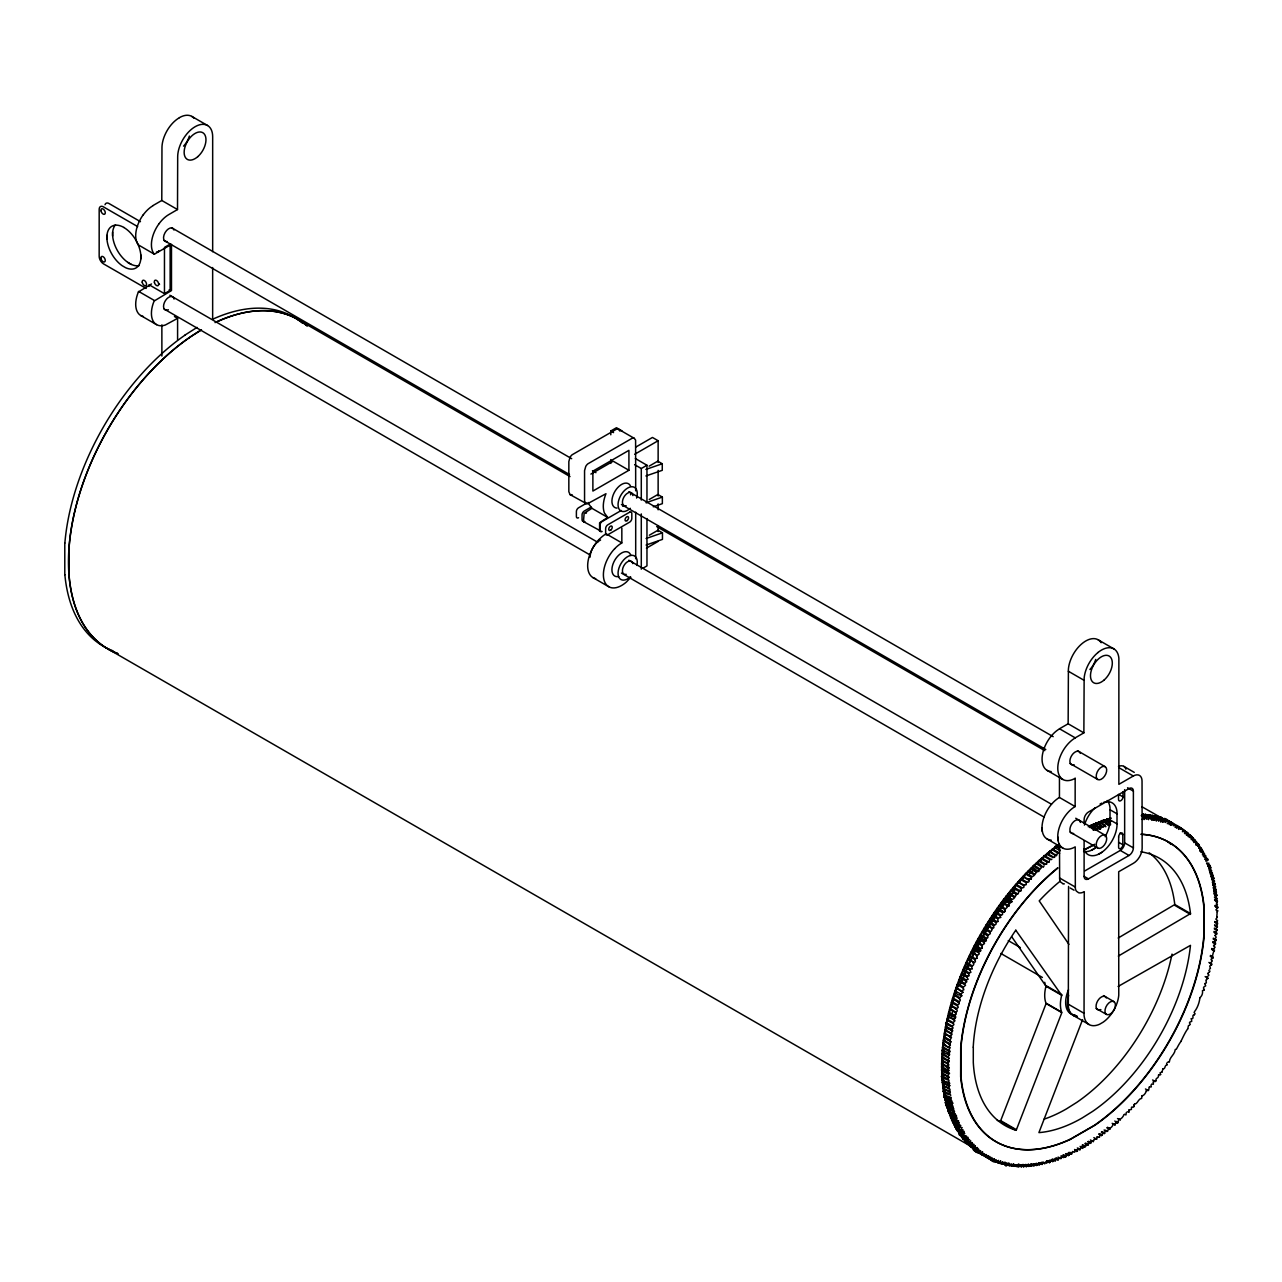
<?xml version="1.0" encoding="UTF-8"?>
<svg xmlns="http://www.w3.org/2000/svg" width="1282" height="1282" viewBox="0 0 1282 1282"><rect width="100%" height="100%" fill="white"/><g stroke="black" fill="none" stroke-linecap="round" stroke-linejoin="round"><path stroke-width="1.5" d="M212.652 319.042L212.652 267.537M212.668 251.689L212.668 136.773A24.502 14.15 -60 0 0 209.671 127.239A24.935 14.406 -60 0 0 201.947 124.37A24.743 14.294 -60 0 0 195.136 126.71A24.566 14.182 -60 0 0 185.329 135.876A24.743 14.294 -60 0 0 179.047 148.311A24.566 14.182 -60 0 0 177.685 156.949L177.509 209.543L168.871 214.543A24.614 14.214 -60 0 0 159.08 223.677M1105.116 836.681A24.021 13.862 -60 0 0 1110.004 821.97L1110.02 807.852A24.038 13.878 -60 0 0 1107.199 800.497M1083.867 848.956A24.021 13.862 -60 0 0 1101.783 852.338A24.021 13.862 -60 0 0 1116.991 826.009L1117.007 811.891A24.038 13.878 -60 0 0 1103.514 802.436M1077.361 1016.594A24.662 14.23 -60 0 1 1068.323 1006.162L1068.563 886.391M1119.17 767.838L1133.32 776.011A12.339 7.131 -60 0 1 1142.038 781.058L1142.15 848.171A12.339 7.131 -60 0 1 1133.416 863.283L1118.689 871.728L1118.769 995.169A24.662 14.23 -60 0 1 1103.177 1022.171L1099.619 1024.238A24.662 14.23 -60 0 1 1084.043 1015.232L1084.284 891.663A13.205 7.628 -60 0 1 1078.627 892.753L1076.415 891.15A11.394 6.57 -60 0 1 1075.342 888.057L1075.213 846.857A24.695 14.262 -60 0 1 1057.73 836.809A24.695 14.262 -60 0 1 1075.149 806.538L1075.165 778.318M153.151 205.457L161.788 200.473L161.965 147.879A24.566 14.182 -60 0 1 163.327 139.241A24.743 14.294 -60 0 1 169.657 126.726A24.566 14.182 -60 0 1 179.368 117.736M1098.017 652.49A24.662 14.246 -60 0 0 1084.139 678.178L1083.867 732.855L1075.213 737.855L1059.493 728.769L1068.146 723.785L1068.403 669.108A24.662 14.246 -60 0 1 1082.296 643.404A24.983 14.422 -60 0 1 1087.553 640.071A24.662 14.246 -60 0 1 1101.126 642.699M1118.673 837.002L1118.609 847.13A3.029 1.747 -60 0 0 1120.724 848.476A3.029 1.747 -60 0 0 1122.856 844.662M943.296 1064.717C938.68 1067.121 945.395 1071.383 948.744 1070.23M948.007 1068.916L947.206 1070.518M949.001 1067.954C949.786 1066.047 945.908 1068.387 947.622 1066.127M1033.148 866.167C1033.036 870.991 1015.36 877.593 1031.177 879.276M1031.289 867.994C1038.26 875.446 1038.484 870.077 1041.417 867.69M1044.029 865.863L1043.244 867.273L1042.186 866.231M1041.433 867.273C1042.298 863.972 1034.862 861.167 1034.975 866.456M1033.629 1165.915L1033.709 1163.736M1038.34 862.69L1037.571 864.004L1036.513 862.946M1216.057 919.162L1217.66 920.797M943.344 1061.544L941.565 1064.044L947.334 1067.313M947.446 1066.303C953.488 1062.73 937.19 1062.618 943.135 1058.611M947.318 1064.092L948.728 1061.961M973.294 1047.218L973.294 1062.409A154.289 89.083 -60 0 0 1016.177 1130.323L1061.833 1012.62L1046.112 1003.534L1000.441 1121.285L1016.161 1130.371M1040.952 860.687L1039.878 861.28M1046.625 864.148L1044.077 864.485M1046.625 863.972L1046.689 862.738M1040.952 860.591L1041.016 859.453M1032.347 1165.001C1030.632 1168.655 1031.786 1162.357 1030.167 1164.601M64.789 543.071L64.789 574.817M69.164 545.587L69.164 577.333M949.097 1060.647L947.462 1060.823L947.767 1059.717M1038.372 861.744L1039.093 860.446L1044.766 863.715M1215.961 922.351C1218.124 923.857 1215.817 926.213 1216.602 927.976M949.193 1060.647L948.808 1061.897M106.951 235.343L106.951 239.365M112.624 232.058L112.624 236.08M140.828 258.916L140.828 254.894M1049.253 861.728L1049.317 860.703M1029.318 1166.155C1027.667 1167.614 1029.542 1162.421 1027.651 1164.777M1046.689 862.626C1046.929 859.661 1048.356 863.571 1049.253 861.857M943.68 1054.445L942.623 1055.967M949.305 1058.355L947.654 1057.105L948.936 1055.599M1041.032 859.132L1041.753 858.043L1047.426 861.328M942.094 1056.432L941.773 1057.554L947.446 1060.823M1043.644 857.53L1042.811 859.244M1113.209 1124.41C1112.504 1126.381 1109.94 1129.955 1106.783 1127.823M1027.122 1165.755C1025.231 1168.623 1026.994 1163.287 1025.344 1164.569M1051.929 859.052C1050.519 862.369 1035.664 849.838 1050.102 858.988M1118.176 938.023L1174.841 904.515L1190.561 913.585L1118.321 956.084M1046.272 855.671L1045.455 856.953L1044.493 855.783M1215.576 928.857L1217.163 930.588L1214.326 928.937M943.344 1052.25L941.949 1054.269L947.735 1057.538M942.27 1050.07C956.66 1056.015 940.86 1054.541 942.655 1049.75M1046.288 855.463L1046.352 854.709M949.593 1054.141L949.353 1055.246M1054.573 857.129C1052.939 859.341 1038.837 848.524 1052.794 856.697M1048.916 853.748L1049.814 851.2L1056.432 855.783L1057.842 852.578L1059.653 853.267M1054.589 857.017L1055.487 854.469M1025.055 1165.098L1023.501 1166.684L1023.036 1164.393L1021.353 1166.7L1018.196 1165.05M944.113 1048.532L944.209 1047.57L942.526 1047.602L944.546 1044.253L942.959 1043.356L948.536 1047.506L950.202 1047.522L948.52 1050.871M949.802 1051.801L949.882 1050.839L948.616 1050.871M1214.086 931.421L1216.842 933.937L1214.006 932.286M1021.033 1166.668C1021.994 1160.835 1018.277 1170.626 1015.745 1164.985M1144.041 817.499L1141.236 815.608M1214.983 935.443C1215.592 936.693 1217.355 937.286 1214.791 938.632M1105.196 1130.916L1104.187 1133.753L1101.35 1132.118M1143.977 818.172L1144.041 819.567L1145.066 818.621M1018.597 1166.604L1018.902 1164.328M1142.406 814.487C1146.188 812.804 1145.932 821.442 1147.422 818.845M1214.615 938.777L1215.176 939.77M945.395 1037.555C939.402 1041.673 954.673 1045.792 949.049 1044.125C955.154 1039.606 942.927 1039.99 944.706 1035.92C946.228 1033.308 944.53 1031 946.533 1028.581M1213.317 938.184L1216.153 939.818L1214.358 941.998M1058.259 852.386L1052.522 849.021L1050.631 852.338M1107.616 1131.061L1108.658 1128.144L1109.619 1129.458M1013.485 1163.832C1016.145 1169.488 1017.764 1161.941 1014.479 1166.203M1142.55 814.262L1142.999 815.977M1143.256 814.182L1148.944 817.451L1148.608 819.679M1214.182 942.142C1214.278 943.568 1216.922 943.776 1213.958 945.315M1059.749 849.373C1052.955 839.582 1055.487 854.229 1052.538 849.037M1018.789 1165.05L1021.674 1166.7M1099.812 1134.955L1099.668 1135.9M1104.908 1133.192L1102.055 1131.573M1145.403 815.977L1145.659 814.407L1144.538 815.112M1145.659 814.39L1151.332 817.66L1151.621 820.095M944.369 1034.013L951.484 1037.426L949.674 1040.728M949.946 1037.282L952.141 1034.045L944.946 1030.568M1097.088 1136.99C1096.959 1141.204 1095.277 1137.422 1094.283 1139.394M1102.199 1135.131L1102.504 1132.967L1103.866 1133.256M1058.628 845.976L1057.265 845.383L1056.384 848.123M1013.998 1164.889L1014.399 1166.332L1010.937 1164.633M1146.477 815.993L1148.015 814.663L1147.727 816.378M1099.587 1136.349L1099.459 1137.15M1148.015 814.663L1153.688 817.948L1154.088 820.208M1013.453 1163.864C1011.129 1168.896 1012.139 1161.796 1010.553 1164.441M950.523 1033.821L950.683 1032.923L945.01 1029.638M1211.746 948.472C1215.624 950.587 1212.468 953.151 1212.756 955.186C1210.609 956.644 1214.791 957.974 1211.362 959.08M1212.98 949.898L1213.83 948.424M1005.425 1163.271L1009.687 1165.739L1008.87 1163.127M1150.05 816.634L1150.355 815.048L1149.153 815.801M1150.355 815.032L1156.027 818.301L1156.236 820.801M951.693 1032.202C955.731 1029.462 943.119 1029.382 945.956 1025.969M951.164 1030.359L951.725 1029.19M1094.235 1139.618L1093.226 1141.605L1090.389 1139.954M1096.703 1139.217L1093.85 1137.599M1150.771 817.211L1152.053 815.352L1152.342 816.955M1152.662 815.448L1158.335 818.733L1158.079 820.015M1004.543 1163.687C1006.947 1170.546 1008.309 1159.537 1005.777 1163.88M1153.271 820.288L1149.025 817.852M951.853 1026.866C935.011 1018.453 958.231 1026.353 951.805 1029.126M947.735 1023.901L946.132 1025.84M1154.922 815.977L1154.473 818.012M1160.707 821.794C1161.188 819.486 1155.611 812.98 1153.367 817.179M1211.186 959.208L1211.474 960.314M952.334 1025.76C958.712 1023.084 943.151 1021.337 948.135 1018.533M952.59 1023.373L954.161 1021.594M1088.722 1143.416C1090.229 1143.993 1092.024 1138.64 1093.226 1141.589M1088.674 1143.64L1087.713 1145.163L1084.876 1143.512M1002.268 1164.12L1002.78 1161.957M1004.735 1163.639L1005.04 1162.341M1157.165 816.522C1170.578 827.259 1155.835 811.009 1156.684 818.589M1162.806 819.935L1162.293 822.082M949.017 1017.988L948.135 1015.536M954.689 1021.273L954.898 1020.248L947.718 1016.578M953.471 1019.879L953.904 1018.757M1208.878 962.445L1211.714 964.08L1211.506 964.993M1082.12 1145.195C1085.806 1151.669 1086.078 1140.211 1087.713 1145.147M1159.345 817.307L1159.024 818.589M1159.377 817.163C1161.62 814.663 1164.921 823.108 1165.498 822.483M948.776 1015.152L949.786 1014.543L955.491 1017.796L955.747 1016.802L948.568 1013.052L949.097 1011.963M949.818 1014.527L950.074 1013.517L948.584 1013.052M954.241 1016.338L954.769 1015.232M1080.774 1147.23L1080.502 1148.303M1002.732 1162.181L1000.056 1163.495L1000.665 1161.107M992.492 1159.601L998.454 1162.966L998.518 1160.386L996.483 1161.989M1160.418 818.413L1161.38 818.493M954.866 1015.184C960.907 1012.315 945.01 1009.799 951.5 1007.604M955.154 1012.796C962.702 1008.982 946.629 1006.739 952.478 1004.11M1081.623 1146.829L1082.184 1148.448L1084.492 1145.627M1078.05 1148.72L1077.441 1150.98M1163.351 819.871C1162.55 816.121 1170.242 820.592 1169.056 823.028M1015.809 930.267L1061.688 995.265A30.88 17.836 -60 0 0 1061.656 1012.155L1045.936 1003.085A30.88 17.836 -60 0 1 1045.984 986.178L1011.851 936.95M951.613 1007.556L951.885 1006.546L950.507 1006.017M956.1 1009.254L958.231 1007.348L957.75 1005.985M1080.325 1148.993C1079.14 1151.733 1079.492 1147.358 1078.082 1148.688M1075.31 1150.242L1076.143 1149.714L1076.64 1151.396M996.05 1160.915C997.22 1157.165 992.268 1163.816 994.239 1159.152M1075.245 1150.467C1074.829 1153.399 1073.915 1151.957 1072.633 1151.492M994.191 1161.364L987.973 1157.854L988.214 1157.005M996.146 1160.563C996.835 1164.649 988.15 1159.569 990.089 1157.55M952.574 1004.046L951.581 1001.963L953.504 1000.601M1165.402 820.833L1165.771 819.551L1164.665 820.015M957.478 1005.873L957.382 1004.784L951.709 1001.498M1168.928 823.477L1169.28 824.614L1170.899 822.595M1206.57 977.621L1207.724 976.147M1072.585 1151.621L1071.159 1154.265L1068.323 1152.63M988.39 1155.707L986.467 1157.165L986.275 1155.723M1171.187 823.765L1170.77 825.111M1172.886 823.605L1173.302 824.47M959 1002.54L952.51 998.87L954.994 996.018M953.6 1000.553L952.59 998.918M958.183 1002.155C965.843 998.582 949.818 995.777 955.699 993.566M1167.582 821.313L1167.133 820.416M1069.765 1153.239L1070.71 1152.422L1071.159 1154.249M1089.62 827.531C1089.812 822.483 1098.353 826.89 1095.469 830.255M983.967 1155.675L986.483 1154.569L986.13 1157.309M1173.094 825.159C1173.126 827.291 1176.331 822.627 1175.338 827.467M992.092 1158.559L992.124 1160.45L985.906 1156.925M1204.759 983.631L1205.673 985.81L1203.734 987.092M959.369 998.63L959.593 997.668L953.92 994.383M1069.637 1153.688L1068.419 1155.563L1065.582 1153.912M992.124 1158.447L991.755 1157.486M1093.177 830.159L1094.059 830.127M1097.007 829.742L1099.459 827.275M1169.569 822.419L1169.344 821.185L1167.277 823.701M1062.842 1155.13C1066.111 1161.556 1067.537 1150.13 1068.419 1155.547M1092.344 826.297L1093.754 823.877L1099.443 827.162M955.795 993.518L956.116 992.476M984.832 1155.691C984.977 1150.323 980.634 1157.95 982.765 1152.133M987.669 1157.886L988.39 1155.739M1180.289 828.476L1178.623 829.374L1178.975 826.634L1176.716 828.236L1177.02 825.512L1175.418 827.371M961.788 995.761L960.779 994.095L962.99 992.268M961.804 995.777L959.801 997.572M990.169 1157.342L989.784 1156.46L987.829 1158.287M1203.413 987.829L1204.343 989.832M1100.645 828.621C1101.334 823.845 1102.76 829.534 1103.786 826.297M1171.492 823.605L1171.844 822.547L1165.242 819.294M1095.084 825.015L1096.495 822.74L1102.167 826.009M958.167 986.499C955.587 987.332 954.112 996.05 960.458 995.024M962.926 992.204L956.324 987.252M979.16 1151.701C982.381 1147.775 978.727 1155.531 981.211 1153.175M1202.468 990.666C1202.901 993.486 1201.987 995.89 1199.984 997.668M1061.752 1156.412C1061.015 1161.091 1059.525 1155.082 1058.483 1159.024M1066.4 1156.444L1063.547 1154.826M1180.53 828.204L1181.123 828.877M979.384 1151.909L978.551 1152.822L978.262 1151.909M958.199 986.483L957.285 984.624L958.519 983.326M962.109 990.489L963.84 989.784L963.103 987.428L965.522 985.233L964.433 983.871L966.868 981.708L959.946 977.493L962.285 974.705M1175.402 825.72L1174.857 824.919M977.605 1150.595L976.676 1151.573L976.403 1150.627M1061.817 1156.284C1063.195 1160.114 1064.813 1152.646 1065.663 1156.765M1100.485 822.884C1099.123 825.336 1099.507 819.871 1098.241 822.659M1103.914 825.945L1104.892 824.935L1105.132 826.361M1199.968 997.7C1199.279 1002.893 1197.436 1007.989 1194.487 1011.69M959.032 983.134C959.705 981.692 958.455 980.009 961.179 978.438M138.392 291.976L151.484 283.963M143.392 214.543A24.743 14.294 -60 0 0 137.078 227.058A24.534 14.166 -60 0 0 138.44 244.942L154.369 254.205L171.484 244.333L171.484 290.565L154.112 301.046A24.646 14.23 -60 0 0 151.42 313.353A24.518 14.15 -60 0 0 154.401 322.888A24.646 14.23 -60 0 0 165.346 325.003L177.589 318.353L177.589 339.778M1056.432 1158.319L1055.551 1160.579M974.368 1149.89L975.41 1145.884M1103.001 822.339L1103.289 821.586M1058.259 1159.617L1058.66 1158.559M1108.962 824.871C1107.824 828.124 1104.315 816.987 1101.046 821.393M965.618 980.778L967.814 979.24M1082.569 1019.655L1038.917 1132.615A154.112 88.971 -60 0 0 1082.248 1117.92L1092.552 1111.43A154.112 88.971 -60 0 0 1190.465 945.363L1118.08 986.467M1056.448 1158.287C1058.035 1157.229 1056.849 1161.861 1058.435 1159.136M1103.385 821.361C1104.106 817.195 1112.055 821.826 1109.058 824.647M1182.373 831.714L1184.584 830.416M1184.568 832.066L1190.289 835.175L1189.279 837.467L1191.491 836.361L1191.298 838.188M1186.395 831.778L1186.555 832.899M972.589 1148.48L973.198 1146.973M967.846 979.224L967.173 977.333M962.013 974.48L961.74 973.022L967.413 976.291L969.224 975.73L968.567 973.727L962.83 970.394L965.49 967.926L964.737 965.939L967.013 964.449M1105.885 820.913L1107.344 818.829L1110.18 820.464M1184.472 832.29L1184.632 833.588L1186.379 831.794M1109.571 823.364L1103.946 819.935M1186.379 833.348L1186.363 835.015M971.82 1146.893C971.756 1146.124 964.16 1143.768 966.756 1140.355M976.531 1150.291L977.525 1147.919M978.823 1150.355C979.144 1154.713 970.17 1149.265 973.903 1147.999M1186.283 833.588L1191.939 836.777M964 971.419L961.756 973.022M967.525 976.259L967.045 977.221L961.372 973.951M968.567 973.727L970.698 972.237M975.298 1145.98L973.166 1147.166L973.791 1144.265M978.871 1150.242L978.567 1149.105M1188.382 834.133L1188.061 836.489L1190.289 835.175M1046.561 1160.995L1049.397 1162.63L1051.897 1159.777L1052.794 1161.604L1054.557 1158.928L1055.487 1160.723L1052.65 1159.088M969.16 1145.467L969.705 1144.185M1108.866 819.31L1110.036 818.028L1110.132 819.246M974.977 1148.384L975.265 1149.169L977.028 1147.454M970.73 972.221L970.073 970.202M1194.087 1012.395L1195.08 1013.79L1194.311 1014.831M1045.407 1162.437L1046.609 1161.252L1046.705 1162.822M968.984 1143.32L967.942 1144.297L967.926 1142.919M972.237 968.727L971.58 966.612M967.509 1143.864L973.599 1147.582M966.997 964.417C966.051 961.596 969.352 959.737 969.705 956.949M1193.045 839.518L1193.125 838.011L1187.453 834.726M971.58 1145.467L972.237 1142.582M1191.202 838.412L1191.315 839.662L1193.109 838.027M1045.151 1163.014C1040.135 1162.774 1036.048 1165.931 1030.792 1164.296M1191.315 1018.693L1191.731 1021.321L1189.744 1022.139M967.557 959.865C978.791 961.548 972.637 970.538 965.891 963.327M973.166 963.086L975.378 961.788L975.185 959.994M964.336 1140.483C979.913 1146.717 961.324 1143.576 965.009 1139.073M970.025 1143.736L970.73 1140.852L969 1142.342L962.83 1138.688L969 1142.342M1192.885 839.854C1191.587 842.979 1196.859 837.755 1194.215 842.018M969.801 957.061C969.048 952.238 977.525 952.27 977.044 958.327M975.33 960.17L975.265 958.664L976.948 958.343M1189.392 1022.828L1190.273 1024.35L1189.135 1025.424M968.519 1141.942L968.904 1141.124M1042.138 1164.441L1043.227 1162.085L1044.013 1162.47M1193.382 839.87L1196.41 841.745L1196.026 843.155M970.843 952.798L973.567 950.603M976.58 956.148L979.24 953.888L978.711 951.693L980.986 950.459L974.352 945.86L975.185 944.914M968.503 1139.682C967.846 1141.461 960.122 1138.704 961.788 1135.98M967.045 1140.083L967.862 1138.48M1197.821 844.325L1194.856 841.713M1037.202 1164.841L1038.821 1162.934L1038.821 1164.889M973.471 950.475L972.798 948.856L974.544 948.215M1195.818 843.604L1195.85 844.902L1197.676 843.364M1197.885 844.213L1197.692 846.408M1037.074 1165.082L1033.372 1163.912M969.625 1139.698L968.743 1139.474M1196.282 843.62C1202.083 843.091 1196.603 850.575 1199.936 847.658M961.74 1134.249L960.33 1135.387L960.667 1133.512M1032.523 1164.665L1033.709 1163.703M975.314 947.19L974.801 948.183L980.474 951.452M980.041 949.129L982.156 948.055M965.987 1137.455L965.987 1138.688L959.946 1134.907M966.115 1137.23C968.936 1133.641 957.622 1138.977 958.904 1132.327M968.07 1138.063L967.846 1137.182L966.003 1138.672M964.609 1136.717L964.513 1135.708M1196.234 844.758L1200.849 847.739L1199.968 850.671M977.092 943.76L976.195 942.414L978.15 941.389M976.58 944.77L977.108 943.776M982.252 948.039L982.092 945.235L984.528 943.536M958.968 1132.198L959.433 1131.317M964.801 1133.528L963.295 1134.682L963.199 1133.673M1198.991 847.61L1201.827 849.245L1200.881 852.081L1203.093 851.344L1202.724 853.139M978.23 941.389L978.935 940.395M978.887 940.315C976.051 934.754 987.156 941.933 986.403 940.155C979.64 933.088 980.474 937.623 982.22 932.783M984.32 943.215L984.223 941.373L985.906 941.292M957.654 1130.163L958.263 1129.073M963.327 1133.448L964 1132.246M956.003 1128.769C970.682 1135.051 954.529 1131.846 956.388 1128.064M961.692 1132.038L962.974 1129.763L961.244 1130.131M980.265 938.007L980.009 935.652M985.634 938.857C993.614 936.309 977.862 932.479 984.672 930.363M963.872 1132.455L963.872 1131.221L962.109 1132.519M1142.15 819.422L1144.073 817.243M954.802 1126.59L955.763 1124.939M961.163 1130.195L961.788 1127.615M1200.08 851.024L1204.343 853.475L1203.317 856.312L1205.497 855.687L1205.465 856.841M1202.853 852.915L1202.468 854.822L1204.327 853.492M987.621 935.556L990.345 933.633L989.576 932.11L983.887 928.825L986.659 927.062L986.451 924.626L988.069 924.739M953.696 1124.266C969.304 1130.9 949.658 1127.503 954.673 1122.631M959.369 1127.535L960.538 1125.612M989.56 932.11C994.047 930.7 991.755 926.646 985.906 925.492M1175.338 1049.333C1174.536 1055.118 1169.873 1056.64 1169.344 1061.752M1018.132 1164.377L1016.882 1166.396M1017.94 1164.681L1018.902 1164.296M958.664 1125.868L952.782 1122.728L953.584 1120.372M958.471 1125.997L959.273 1122.471L957.398 1123.673M1145.339 818.188L1146.525 817.307M1206.779 858.78L1203.814 856.296M991.627 928.857C999.479 926.549 984.159 922.463 990.746 920.556M951.436 1119.795C967.221 1126.269 947.286 1122.872 952.542 1118.064M957.125 1123.048L958.471 1120.933M988.102 924.739L988.021 922.271M993.646 925.46C1002.187 922.623 985.954 919.739 992.845 917.335M1205.913 860.174C1204.311 863.219 1212.516 858.075 1205.16 859.228M956.66 1121.141L950.683 1118.032L951.548 1115.693M956.356 1121.317L957.093 1117.872M995.793 922.271L997.893 921.534M1169.36 1061.768L1167.277 1062.409M955.779 1118.673L949.722 1115.612L950.603 1113.273M1209.727 866.039L1206.875 863.411M1154.153 820.095L1154.697 819.294M949.481 1114.955L955.394 1118.898M955.154 1118.241L956.612 1116.077M1152.646 818.541L1153.688 817.948M992.845 917.303L992.781 914.803L994.992 914.146M997.909 921.534L997.957 919.114M1209.663 866.135C1205.721 870.158 1215.208 866.985 1208.029 866.536M1156.252 820.768L1158.335 818.733M1008.79 1163.255L1007.46 1165.194M954.673 1116.302L948.792 1113.145L949.658 1110.901M1147.326 814.711L1153.079 817.868M956.1 1115.484L954.497 1116.414L954.978 1114.683M1154.826 819.07L1156.027 818.301M1010.344 1164.761L1009.767 1165.61M1210.785 868.299L1209.503 870.158M994.992 914.114L994.383 912.431L997.156 910.989L997.172 908.409L1004.399 912.047L1005.04 911.149M1000.665 917.383C998.502 914.354 1003.694 915.813 1002.54 913.377M1000.665 917.415L998.63 918.104M1158.511 821.233L1160.611 819.23M947.799 1109.827C946.949 1114.619 956.58 1112.151 955.25 1114.282M953.6 1113.898L953.552 1112.984M1210.336 872.673L1211.105 870.254M953.407 1113.209L947.718 1109.94M1162.902 1068.755L1162.021 1072.201M1160.739 821.762L1162.566 819.182M948.392 1108.978L948.888 1108.273M954.129 1112.151C957.013 1109.218 943.344 1110.42 948.103 1105.709M952.911 1111.254L953.135 1109.875M1211.186 876.199L1212.307 872.625L1209.471 870.991M1004.03 1162.646L1005.04 1162.309M998.71 908.762L998.838 906.086L1001.595 904.772L1001.691 902.143L1008.87 905.877L1001.691 902.143M1004.367 912.047L1002.268 912.512L996.595 909.226M1005.553 1164.2L1001.675 1163.062M1160.611 1074.588L1158.64 1075.037M1005.04 911.101C1003.87 907.271 1013.357 907.111 1001.13 903.057M952.911 1110.18C958.439 1106.847 934.674 1101.623 952.141 1108.626M1162.934 822.371L1165.05 820.448M1005.104 1164.825L1002.252 1163.207M951.933 1107.872C958.295 1104.699 934.177 1098.61 951.34 1106.013M1003.614 1163.239L1002.268 1164.136M946.18 1104.699L947.382 1103.081M1210.24 873.619L1213.076 875.253L1211.778 877.962M1158.495 1074.989C1159.104 1078.947 1155.098 1077.345 1156.027 1080.774M1006.771 906.23L1007.46 905.445M997.396 1160.803L996.595 1160.851L1002.844 1164.296M1156.572 816.394L1154.393 818.349M945.491 1102.007L946.773 1100.325M951.18 1105.276L952.67 1103.321M1158.095 817.932L1158.704 817.115M1210.929 876.295L1213.782 877.93L1213.173 879.676M1003.197 902.592L1003.854 901.727M1008.87 905.877C1008.95 902.897 1010.713 903.153 1011.706 901.454M1003.854 901.679L1003.71 899.467L1005.457 899.579M1165.723 822.195L1166.812 820.817M1156.027 1080.79L1153.271 1081.96M952.75 1103.209C951.356 1102.953 941.998 1101.318 946.084 1097.696M950.683 1103.289L951.084 1101.831M1211.586 879.019L1214.423 880.654L1213.349 882.961M1005.489 899.563L1006.162 898.666L1011.835 901.983M1212.948 879.965L1212.548 881.519L1213.589 881.022M1006.146 898.602L1006.354 896.022L1008.485 895.717M998.47 1162.95L1000.665 1161.075M1214.983 884.372L1215.016 883.426L1212.98 883.442M951.308 1101.542C955.042 1099.475 933.408 1092.905 950.09 1100.517M1008.485 895.685C1008.822 892.448 1011.306 891.391 1013.133 889.323M1012.043 899.307C1014.911 899.387 1015.312 894.772 1017.555 893.682M945.86 1097.969L946.34 1096.687M1168.543 822.05L1169.36 821.954M944.53 1096.19L945.379 1095.116M950.202 1099.459C955.026 1094.956 942.783 1099.283 943.921 1093.466M1214.294 885.253C1213.125 887.529 1216.826 885.926 1214.182 889.82M988.935 1157.566L987.973 1157.854M1149.281 1087.04L1148.624 1090.213L1146.22 1090.79M993.021 1159.377L994.367 1158.704M1213.205 887.464C1218.701 890.702 1214.214 894.996 1213.734 891.118M1172.405 824.182L1170.738 825.239M1013.117 889.243L1013.549 887.144L1020.6 891.118L1021.305 890.285M1018.068 893.923L1019.366 890.493M949.209 1093.77C954.625 1089.764 938.777 1091.254 944.161 1086.383M944.706 1089.107L943.776 1090.197M950.683 1095.405C951.789 1093.867 933.328 1087.04 949.065 1094.844M1167.213 820.32L1173.527 823.733M948.744 1091.895C954.545 1086.623 938.889 1088.434 944.177 1082.729M630.904 577.253L626.481 581.932A26.602 15.352 -60 0 1 621.626 585.473A25.544 14.743 -60 0 1 611.402 587.733A26.009 15.015 -60 0 1 603.758 578.823A26.217 15.144 -60 0 1 603.774 570.282A25.8 14.887 -60 0 1 606.546 561.083A26.233 15.144 -60 0 1 614.655 548.696M1216.474 892.881L1214.967 894.628M1014.238 887.481C1016.338 889.115 1014.479 883.33 1016.802 884.692M990.105 1159.457L978.054 1152.518M1215.464 897.384L1216.842 894.948L1214.006 893.314M948.376 1088.963L949.802 1085.437M983.006 1154.473L982.156 1155.018M1142.086 1095.661L1141.573 1098.177M1016.979 884.788C1018.405 878.827 1022.619 886.888 1026.193 884.692M1021.898 887.641L1021.033 888.282L1015.36 885.013M1022.283 887.865L1023.741 887.464L1024.238 884.74M1215.32 897.544C1214.839 899.003 1218.813 897.32 1216.314 899.74M948.6 1085.806L942.27 1082.729L943.905 1080.085M947.959 1085.998L949.577 1083.354M1020.456 880.846C1020.376 875.638 1030.055 887.336 1029.254 879.212M1026.129 884.035L1026.658 881.904M942.062 1078.803L943.632 1076.175M947.735 1082.072C954.609 1079.059 930.428 1072.185 947.494 1079.925M1214.583 899.323L1217.419 900.958L1216.298 904.355M1023.004 878.571L1023.501 875.894M1023.004 878.683L1021.001 878.635M1215.913 900.172L1215.576 901.486M982.156 1151.797C981.403 1155.146 971.724 1151.46 975.778 1149.281M941.789 1075.822L943.504 1073.707M947.462 1079.107L949.161 1077.313M1134.65 1103.882L1133.945 1104.956M1031.177 879.244L1031.738 876.471L1026.049 873.186M949.193 1077.281L941.661 1073.547L943.232 1071.111M947.334 1076.816L948.504 1074.781M1176.988 825.896L1183.254 829.406M1216.442 909.307L1217.772 907.111L1214.935 905.477M1031.866 876.567C1033.629 876.728 1035.568 874.036 1036.898 871.215M1178.559 827.483L1185.081 830.752M1131.477 1109.443L1128.849 1110.004M1186.539 834.838L1188.59 833.637L1185.754 832.002M943.392 1070.935C955.138 1073.563 946.132 1075.197 947.847 1072.249M972.734 1145.98L973.567 1146.076M978.326 1149.345L977.589 1150.082M1217.339 911.614C1219.15 909.787 1215.785 911.23 1216.041 909.723M1128.897 1112.055L1127.15 1111.798M1180.53 828.701L1186.86 832.162M948.023 1072.072L949.001 1070.198M942.43 1068.707L943.328 1067.217M1216.842 912.111C1217.563 913.441 1216.378 915.652 1217.083 916.726M977.509 1150.162L107.848 648.916M947.27 1066.464L941.565 1063.211M970.634 1144.89L969.593 1145.884M947.831 1069.076L948.984 1067.986M1216.233 918.986L1217.339 916.694M1039.494 868.667C1032.763 863.828 1030.327 865.158 1038.821 869.324M1123.961 1114.683C1123.16 1116.75 1120.42 1120.885 1117.503 1118.577M973.695 1144.345L971.996 1145.916L965.891 1142.214M1217.403 921.037L1215.977 922.319M967.365 1141.685L966.324 1142.647M972.141 1142.663L970.618 1144.041M965.811 1139.986L964.753 1140.916M943.296 1058.467L943.52 1057.378L941.789 1057.554M948.472 1059.092L949.289 1058.387M964.705 1137.871L963.231 1139.137M1114.843 1120.981C1120.019 1127.872 1117.055 1116.013 1120.324 1120.212M1116.109 1121.862L1115.003 1124.955L1112.167 1123.32M1196.202 841.521L1193.943 842.578M963.07 1136.189L961.756 1137.294M943.087 1049.381L944.097 1048.548M948.776 1052.65L949.77 1051.833M943.584 1052.041L943.921 1050.855L942.302 1050.936M1216.346 931.277L1215.224 933.088L1216.906 933.056M942.607 1046.721L948.263 1050.006M1048.083 854.693L1048.868 854.068M1216.554 934.177L1215.08 935.363M1197.949 846.2L1199.103 845.271M967.429 1140.579L961.372 1136.83M942.975 1043.34L944.946 1040.904L943.296 1040.84M948.664 1046.625L950.395 1045.247M1107.616 1131.077L1104.074 1130.003M1199.984 850.655L1201.811 849.261M960.026 1132.583L958.952 1133.432M949.081 1043.227L943.392 1039.958M1105.725 1130.468L1106.895 1131.621M958.696 1130.58L957.269 1130.884L962.942 1134.153M957.686 1128.32L956.34 1129.314M957.622 1131.397L963.279 1134.698M956.452 1126.221L954.786 1126.622L960.458 1129.891M1214.294 945.074C1211.618 946.645 1216.858 946.437 1214.358 948.039M1099.443 1137.278L1097.12 1136.862M1098.626 1134.169L1102.167 1135.275L1099.331 1133.641M1203.237 854.261L1205.817 856.264M950.699 1032.907L951.516 1032.331M960.955 1127.311L961.804 1127.583M1204.856 859.132L1206.634 857.946M959.833 1125.083L960.667 1125.388M953.888 1121.99L952.798 1122.712M946.469 1022.603L948.456 1020.456L946.933 1020.103M953.071 1119.523L951.725 1120.404M184.816 335.163L197.043 327.407M189.191 337.695L201.402 329.923M1094.828 848.283L1091.351 850.287M1101.815 852.306L1098.337 854.325M1094.748 1125.099L1069.749 1139.538M957.205 1120.805L958.535 1120.821M1207.852 866.167L1209.695 865.046M1211.49 965.009C1207.115 966.324 1212.612 967.974 1209.359 969.272M956.26 1115.388L953.792 1114.395M954.449 1018.421L955.394 1017.86M950.25 1112.311L949.001 1113.032M949.193 1011.899L950.956 1010.04L949.561 1009.559M164.465 293.658L170.137 290.373L170.137 244.141L164.465 247.41L164.465 293.658L149.065 284.764L149.065 286.431M610.793 434.806L610.793 430.992L616.466 427.707L622.01 430.912M635.712 447.13L652.458 437.45L658.131 440.736L658.131 462.449M590.89 474.084L613.197 461.2L628.917 470.27L628.917 450.351L592.877 471.151L592.877 491.07L628.917 470.27M634.686 454.277L658.131 440.736M634.638 464.677L641.288 468.523L646.961 465.238L646.961 502.736M649.157 466.151L657.778 461.167L662.265 463.763L662.265 470.318L645.904 475.975M586.755 503.057L578.567 507.784A3.077 1.779 -60 0 0 576.387 511.55L576.387 516.47A3.077 1.779 -60 0 0 578.567 517.736M591.066 507.111L584.239 511.053A3.077 1.779 -60 0 0 582.06 514.835L582.06 519.755A3.077 1.779 -60 0 0 584.015 521.133M599.591 531.261L599.591 522.784L607.668 517.399L591.947 508.329L584.159 513.233L583.454 521.598L601.05 531.181M621.241 510.476L602.139 521.502A3.077 1.779 -60 0 0 599.96 525.283L599.96 530.203A3.077 1.779 -60 0 0 602.139 531.469M649.253 499.483L657.874 494.499L662.361 497.096L662.361 503.65L653.275 506.791M649.349 535.219L657.97 530.251L662.457 532.831L662.457 539.385L646.096 545.058M646.416 548.167L658.131 541.405M642.715 568.359L646.961 565.907L646.961 518.537M1133.32 776.011L1118.866 784.344L1118.866 658.163A24.662 14.246 -60 0 0 1103.273 649.157A24.983 14.422 -60 0 0 1097.969 652.506M1084.812 870.911L1120.292 850.431L1129.025 855.463A6.17 3.558 -60 0 0 1133.384 847.915L1133.384 791.122L1127.567 787.757M1084.107 840.864L1084.107 876.359L1088.466 878.875L1129.025 855.463M1210.929 870.35L1209.359 870.366M1209.23 972.333L1209.968 971.131L1208.766 970.73M949.209 1109.908L947.943 1110.597M1208.638 975.666C1209.968 974.24 1205.929 974.048 1208.525 972.734M948.392 1107.36L947.142 1108.033M1211.121 873.25L1210.192 872.882M947.975 1104.587L946.565 1105.308M1211.57 873.01L1212.291 872.641M957.398 1004.768L959.24 1003.838L959.192 1002.62M1100.084 804.006L1101.815 803.109M1083.819 849.918L1094.748 844.245M1084.123 849.998L1093.498 845.126M1211.538 876.023L1212.964 875.302M1076.672 1151.492L1077.393 1151.124L1074.556 1149.473M947.013 1102.071L945.763 1102.68M1212.419 878.587L1213.766 877.93M1206.442 979.817L1207.997 978.23L1205.16 976.596M1206.186 979.945C1205.192 980.874 1207.884 983.182 1204.936 983.534M946.789 1099.187L945.122 1099.956M585.329 522.111L583.871 522.191M1204.231 989.896L1202.564 990.617M945.427 1096.799L944.433 1097.232M945.395 1093.802L943.889 1094.411M1099.828 829.069L1100.597 828.749L1094.924 825.464M1214.358 889.756L1216.025 889.099M944.818 1091.014L943.504 1091.527M1105.981 826.618L1105.164 826.634M944.385 1088.146L943.071 1088.626M1215.016 895.573L1216.826 894.948M944.177 1085.181L942.703 1085.678M1107.616 823.925L1101.238 820.897M645.904 469.42L662.265 463.763M646 502.752L662.361 497.096M646.096 538.504L662.457 532.831M949.706 1085.453L948.936 1085.71M949.273 1082.521L949.593 1083.322M1215.673 901.454L1217.403 900.958M949.097 1082.585C946.837 1083.627 938.873 1079.075 943.424 1079.3M970.618 969.16L972.205 968.743M943.376 1076.239L941.917 1076.624M1216.554 904.291C1219.599 903.457 1213.349 908.906 1217.756 907.111M1194.055 1014.895C1191.266 1014.863 1194.824 1019.174 1191.347 1018.677M942.03 1079.7L947.686 1082.986M942.975 1073.242L942.126 1073.451M942.879 1070.149L941.677 1070.39L947.35 1073.675M572.157 494.74L570.025 494.58L568.839 491.679L568.839 461.568L570.025 457.337A5.737 3.317 -60 0 1 572.157 454.757L616.322 429.262A6.618 3.83 -60 0 1 618.613 429.294L634.334 438.364L635.6 440.159L635.696 490.83M942.911 1066.993L941.549 1067.249M1041.16 1162.486L1041.417 1163.447M1038.596 1162.966L1042.122 1164.457L1039.285 1162.822M1187.773 1028.837L1188.478 1025.536M971.307 951.885L976.964 955.17M942.927 1063.836L941.741 1064.012M1187.693 1028.853C1185.161 1032.298 1183.014 1037.186 1181.043 1041.112M942.991 1060.631L941.741 1060.807M1036.016 1163.383L1036.209 1165.546M943.215 1054.173L942.142 1054.253M949.433 1054.141L948.231 1054.205M976.483 944.786L974.929 944.946L980.506 948.231M1176.267 1049.349C1177.693 1046.865 1179.039 1043.82 1181.123 1041.24M942.879 1044.237L948.536 1047.506M945.235 1037.539L944.161 1037.475M1215.256 939.77L1216.137 939.818M986.467 924.626L992.22 927.912M1213.125 949.93L1214.567 950.106M996.563 921.357L990.633 918.056M1151.332 817.66L1145.034 814.326M946.709 1027.283L945.491 1027.074M947.654 1023.885L946.26 1023.613M1161.716 1072.137L1160.066 1072.794L1160.595 1074.572M1211.682 960.362C1214.246 961.035 1207.692 963.631 1211.698 964.08M1162.934 1068.755C1165.931 1069.332 1164.024 1064.989 1167.181 1064.909M1009.703 902.352L1004.014 899.067M1206.634 977.669L1207.981 978.23M1062.906 883.667L1060.695 882.08A11.394 6.57 -60 0 1 1059.637 878.987L1059.509 845.319M1151.653 1084.075L1153.383 1084.235L1153.287 1082.056M570.025 494.58L587.076 503.986L605.969 493.714A25.88 14.951 -60 0 0 604.463 513.024L607.668 517.399M1149.361 1087.056L1151.332 1086.864L1150.948 1084.973M1019.446 890.525L1020.584 891.118M955.939 992.396L954.93 991.835M131.309 264.413L127.815 262.409M1018.485 881.423L1019.783 882.208L1020.488 881.038M191.803 116.406L207.524 125.492M1098.129 639.782L1113.834 648.852M1068.307 671.223L1084.027 680.293M610.793 430.992L613.565 432.595M635.327 458.523L646.961 465.238M161.788 200.473L177.509 209.543M1068.146 723.785L1083.867 732.855M1123.769 766.332L1134.249 772.373M171.58 227.683L571.692 458.684M592.476 470.67L595.938 472.673M628.853 491.679L1053.195 736.669M1077.457 750.675L1105.164 766.684A7.404 4.279 -60 0 1 1102.808 778.158A7.404 4.279 -60 0 1 1096.398 774.456A7.404 4.279 -60 0 1 1105.164 766.684M140.475 221.674L108.65 203.325A6.041 3.493 60 0 0 105.028 204.703M164.176 240.519L569.48 474.516M621.433 504.515L1045.792 749.505M1070.037 763.511L1097.761 779.504M1169.344 821.185L1181.379 828.14M137.655 226.594L102.977 206.61A6.041 3.493 60 0 0 99.179 209.383L99.163 256.192A6.138 3.542 60 0 0 103.425 263.82L146.212 288.45M1161.54 817.884L1167.213 821.169L1141.765 806.666M1183.895 830.784L1188.142 833.236M298.017 319.538L570.025 476.567M656.656 526.582L1044.75 750.643M1118.849 794.487L1123.032 796.907A3.157 1.827 -60 0 1 1120.772 800.689A3.157 1.827 -60 0 1 1118.529 799.503L1118.497 794.487M1185.834 833.076L1191.507 836.361M1154.345 815.817L1160.018 819.086M1189.279 835.992L1193.542 838.444M1191.859 838.091L1194.696 839.726M1152.053 815.336L1157.742 818.605M1192.26 838.54L1195.096 840.175M1149.746 814.919L1155.419 818.204M1192.356 839.518L1196.603 841.986M1195.225 842.194L1198.061 843.844M1196.651 844.117L1199.487 845.751M1142.631 814.134L1148.319 817.403M1198.013 846.104L1200.849 847.739M1141.621 814.823L1145.884 817.291M1199.327 848.139L1202.163 849.79M1200.273 849.694L1203.109 851.328M1200.593 850.238L1203.429 851.889M1201.811 852.402L1204.647 854.036M1202.676 854.036L1205.513 855.671M1204.086 856.889L1206.923 858.539M1047.154 770.418L1062.874 779.488M1207.115 864.052L1209.968 865.687M1207.804 865.879L1210.641 867.513M1110.116 809.807L1117.103 813.846M1208.878 869.068L1211.714 870.718M1209.679 871.664L1212.516 873.298M1210.416 874.308L1213.253 875.943M1211.105 877L1213.942 878.635M1110.1 819.903L1117.087 823.941M1106.638 819.054L1110.901 821.506M1211.746 879.74L1214.583 881.375M1212.323 882.513L1215.16 884.147M1212.724 884.596L1215.56 886.247M1212.852 885.349L1215.689 886.984M1059.445 776.299L1059.445 797.468L1075.165 806.554M1120.019 833.012L1122.808 834.614L1122.808 844.694L1118.609 842.274M1099.235 821.762L1104.892 824.935M1098.514 821.922L1104.187 825.207M1213.317 888.218L1216.153 889.852M1213.637 890.365L1216.474 892M1095.789 823.028L1101.462 826.297M158.599 283.707L159.561 284.267M169.176 289.828L170.137 290.373M1093.049 824.198L1098.722 827.467M1214.086 894.083L1216.922 895.717M1124.651 789.632L1124.651 842.867L1133.384 847.899M1090.309 825.432L1097.905 829.919M1214.391 897.079L1217.227 898.714M169.849 295.245L597.668 542.238M628.853 560.234L1051.464 804.247M1075.726 818.237L1105.164 835.239A7.404 4.279 -60 0 1 1102.808 846.713A7.404 4.279 -60 0 1 1096.398 843.011A7.404 4.279 -60 0 1 1105.164 835.239M1091.11 828.028L1093.947 829.662M1214.631 900.108L1217.483 901.743M1214.967 906.294L1217.804 907.928M138.616 291.399L154.337 300.469M164.176 309.074L590.265 555.074M621.433 573.07L1044.061 817.067M1070.037 832.066L1097.761 848.075M174.448 316.526L177.589 318.353M1214.823 921.47L1217.66 923.104M1214.775 922.319L1217.628 923.953M1214.631 924.755L1217.483 926.405M1214.583 925.62L1217.419 927.255M1174.777 905.348L1190.497 914.419M1214.391 928.072L1217.227 929.706M140.812 315.548L156.532 324.634M1047.138 839.005L1062.858 848.075M592.989 577.621L608.71 586.691M1057.265 845.383L1060.102 847.017M1054.541 847.45L1060.214 850.735M1213.205 939.065L1216.041 940.7M1212.852 941.597L1215.689 943.232M1051.817 849.581L1057.49 852.867M1212.724 942.478L1215.56 944.113M1049.109 851.761L1054.782 855.046M1211.586 949.369L1214.423 951.02M1210.416 955.427L1213.253 957.061M1041.064 858.668L1046.737 861.937M1210.24 956.34L1213.076 957.974M1038.404 861.071L1044.077 864.34M1035.76 863.539L1041.433 866.808M1059.589 877.994L1075.31 887.064M1070.133 887.961L1074.06 890.221M1033.148 868.234L1038.821 871.504M1030.536 868.603L1036.209 872.016M1028.693 870.59L1034.302 873.811M1027.956 871.231L1033.629 874.5M1025.392 873.891L1031.065 877.16M1022.844 876.6L1028.533 879.997M1020.328 879.356L1026.001 882.625M1017.828 882.16L1023.501 885.429M1016.001 884.26L1021.674 887.529M1012.908 887.897L1018.597 891.166M1011.113 890.061L1016.802 893.346M1010.488 890.83L1016.193 894.227M1008.726 893.025L1014.399 896.294M1008.101 893.794L1013.774 897.079M1006.354 896.022C1014.046 899.547 1012.443 901.599 1005.745 896.807M1003.405 899.868L1009.11 903.249M999.415 905.252L1005.088 908.537M998.822 906.07L1004.511 909.355M997.172 908.409L1002.844 911.678M994.96 911.582L1000.633 914.867M994.383 912.431L1000.056 915.701M992.781 914.803C1000.425 918.281 998.966 920.476 992.22 915.652M988.518 921.325L994.191 924.594M1008.245 940.603L1020.36 947.606M1103.498 995.601L1113.898 1001.611A7.404 4.279 -60 0 1 1111.542 1013.084A7.404 4.279 -60 0 1 1105.132 1009.383A7.404 4.279 -60 0 1 1113.898 1001.611M984.416 927.96L990.089 931.229M982.413 931.309L988.085 934.594M980.458 934.69L986.13 937.959M978.535 938.087L984.223 941.373M978.134 939.129L983.727 942.254M1000.825 953.439L1042.394 977.445M1096.094 1008.437L1106.494 1014.447M976.66 941.517L982.332 944.786M976.179 942.398L981.916 945.763M1046.112 985.682L1061.833 994.768M1045.968 986.195L1061.688 995.265M973.038 948.408L978.711 951.693M1068.21 1004.159L1083.931 1013.229M972.573 949.321L978.246 952.59M969.577 955.378L975.265 958.664M1073.338 1015.456L1089.059 1024.526M969.144 956.292L974.817 959.577M967.926 958.888L973.599 962.157M966.308 962.413L971.98 965.683M964.737 965.939C972.91 969.753 971.468 971.884 964.401 966.916M963.215 969.48L968.888 972.75M1152.582 1079.957L1155.419 1081.591M960.314 976.58L965.987 979.849M958.936 980.137L964.609 983.406M958.583 981.051L964.256 984.336M1145.467 1088.963L1148.319 1090.597M957.606 983.695L963.279 986.964M957.269 984.624L962.942 987.893M956.084 988.23L961.676 991.467M1142.15 1095.693C1143.784 1095.934 1146.028 1092.633 1146.236 1090.982M955.09 990.826L960.779 994.095M952.782 997.941L958.471 1001.226M951.436 1002.428L957.109 1005.697M950.683 1005.056L956.356 1008.325M949.722 1008.597L955.394 1011.883M948.792 1012.139L954.465 1015.408M947.927 1015.664L953.6 1018.934M947.126 1019.174L952.798 1022.459M945.651 1026.177L951.34 1029.446M947.077 1027.347L952.75 1030.616M944.417 1033.1L950.09 1036.385M1107.488 1127.247L1110.324 1128.897M943.873 1036.545L949.545 1039.814M945.251 1038.532L950.94 1041.801M942.51 1047.602L948.183 1050.871M942.014 1053.403L947.686 1056.672M941.805 1056.705L947.494 1059.974M1088.354 1141.301L1091.19 1142.951M1087.633 1141.765L1090.469 1143.416M941.661 1059.974L947.334 1063.243M1085.598 1143.063L1088.434 1144.714M1082.841 1144.762L1085.678 1146.412M941.533 1066.416L947.206 1069.685M1080.069 1146.396L1082.921 1148.047M947.238 1072.874L941.565 1069.589L941.565 1070.406M1077.313 1147.967L1080.149 1149.617M941.629 1072.73L947.318 1076.015M1069.044 1152.294L1071.88 1153.928M942.206 1081.944L947.879 1085.229M1066.287 1153.592L1069.124 1155.226M942.51 1084.941L948.183 1088.21M1000.681 1120.644L1016.402 1129.714M942.863 1087.889L948.536 1091.174M1060.807 1155.995L1063.643 1157.63M1058.083 1157.085L1060.919 1158.736M943.744 1093.674L949.545 1097.696M1055.358 1158.127L1058.195 1159.761M1051.945 1159.313L1054.782 1160.963M949.722 1100.789L952.558 1102.424M944.85 1099.283L950.523 1102.568M1049.958 1159.97L1052.794 1161.604M1047.266 1160.787L1050.102 1162.421M946.917 1107.36L952.59 1110.629M1041.929 1162.213L1044.766 1163.848M948.568 1112.488L954.241 1115.773M1036.657 1163.351L1039.494 1164.985M1034.045 1163.816L1036.898 1165.45M950.427 1117.407L956.1 1120.692M1031.465 1164.2L1034.302 1165.835M1028.901 1164.521L1031.738 1166.155M1028.228 1164.585L1031.065 1166.219M952.51 1122.119L958.183 1125.404M1026.353 1164.761L1029.19 1166.396M1025.68 1164.809L1028.517 1166.444M1023.821 1164.937L1026.658 1166.572M1023.164 1164.969L1026.001 1166.604M1021.321 1165.034L1024.158 1166.668M955.09 1127.182L960.779 1130.468M1020.664 1165.05L1023.501 1166.684M1016.386 1165.017L1019.222 1166.652M958.583 1132.919L964.256 1136.189M1013.325 1164.841L1016.177 1166.492M1009.19 1164.441L1012.027 1166.075M1008.581 1164.36L1011.418 1165.995M1004.816 1163.175L1009.078 1165.642M1003.934 1163.575L1006.771 1165.21M975.265 1149.169L969.577 1145.9M995.81 1161.027L1000.633 1163.671M970.843 1147.021L976.964 1150.691M992.22 1159.505L997.893 1162.774M976.179 1151.252L982.332 1154.858M961.131 978.374L959.962 977.509M618.613 429.294L619.879 431.089M1134.778 1103.962C1137.551 1104.203 1138.176 1098.706 1141.589 1098.386M963.952 971.371L962.83 970.41M591.947 508.329L588.742 503.97A25.88 14.951 -60 0 1 588.246 502.48M1033.837 865.398L1034.959 866.44M154.369 254.205L154.144 254.012A24.534 14.166 -60 0 1 151.42 244.782A24.614 14.214 -60 0 1 152.782 236.144A24.743 14.294 -60 0 1 159.112 223.613M585.746 503.65L584.56 500.749L584.56 470.638L585.746 466.408A5.737 3.317 -60 0 1 587.877 463.828L632.042 438.332A6.618 3.83 -60 0 1 634.334 438.364M1039.109 860.446L1039.974 861.376M1124.474 1114.218L1125.949 1114.939L1126.285 1112.552M1041.753 858.059L1042.779 859.228M1117.664 1122.599L1116.654 1121.429M1114.939 1124.891L1114.01 1123.721M1047.122 853.427L1047.923 854.469M975.265 947.11L974.416 945.94M1049.814 851.2L1050.551 852.209M1068.932 944.385L1039.205 900.893A154.289 89.083 -60 0 1 1059.99 881.311M1055.294 846.985L1055.967 848.059M1101.446 1135.788L1100.645 1134.426M984.448 929.947L983.935 928.921M990.73 920.46L990.089 918.922M1206.57 863.123L1209.006 863.251M1166.604 1063.419L1167.037 1064.493M1084.957 1146.829L1084.572 1145.868M1011.754 901.631L1011.45 900.301M1099.507 827.451L1099.812 829.053M1096.495 822.756L1096.767 824.23M1021.305 890.253L1021.049 888.394M1101.943 820.656L1102.167 822.371M1110.324 822.996L1110.549 824.903M1104.651 819.727L1104.828 821.265M1214.887 894.724L1214.983 895.573M1107.344 818.845L1107.504 820.416M1049.397 1162.614L1048.996 1160.611L1046.705 1162.934M1133.945 1105.052L1134.025 1106.334M1134.025 1106.446C1133.641 1108.401 1130.948 1105.34 1131.461 1108.577M960.939 1076.624L960.939 1047.747A172.605 99.643 -60 0 1 1057.89 868.042M1128.865 1110.196L1128.897 1112.039M1123.016 791.875L1123.032 796.907M1084.107 823.124L1084.107 819.567A6.17 3.558 -60 0 1 1088.466 812.019L1129.025 788.59A6.17 3.558 -60 0 1 1133.384 791.122M658.131 470.35L658.131 496.006M658.131 503.89L658.131 509.819M658.131 525.604L658.131 531.533M641.288 468.523L641.288 500.092M641.288 513.922L641.288 569.176M635.696 512.175L635.696 558.76M621.834 528.072L621.834 542.895L606.114 533.809A26.009 15.015 -60 0 0 598.902 539.722M610.793 459.597L610.793 463.411M161.869 324.859L161.885 356.027M158.696 250.695A3.093 1.779 60 0 1 156.5 251.945M139.081 265.646A24.038 13.878 60 0 1 117.559 250.823A24.038 13.878 60 0 1 115.476 224.783M143.392 316.51A24.646 14.23 -60 0 1 138.68 313.802A24.518 14.15 -60 0 1 135.7 304.267A24.646 14.23 -60 0 1 138.392 291.943M193.951 118.152A24.935 14.406 -60 0 0 186.227 115.3A24.743 14.294 -60 0 0 179.432 117.64M143.328 214.735A24.534 14.166 -60 0 1 153.071 205.665M189.383 136.068A15.432 8.91 -60 0 1 183.582 146.132M167.285 241.561A7.532 4.343 -60 0 1 165.106 232.587A7.532 4.343 -60 0 1 173.951 230.007M168.327 309.763A7.532 4.343 -60 0 1 163.535 306.398A7.532 4.343 -60 0 1 168.327 297.52A7.532 4.343 -60 0 1 174.08 299.075M1046.849 987.06A13.589 7.836 -60 0 1 1044.734 982.284M974.721 1148.88A190.169 109.803 -60 0 1 950.507 1005.505A190.169 109.803 -60 0 1 1059.397 843.957M1088.226 826.746A190.169 109.803 -60 0 1 1111.366 818.172M1143.897 815.128A190.169 109.803 -60 0 1 1159.088 818.253M215.023 322.599A190.169 109.803 -60 0 1 307.343 326.077M118.184 653.708A190.169 109.803 -60 0 1 75.959 506.438A190.169 109.803 -60 0 1 201.418 329.827M960.41 984.352A185.233 106.951 -60 0 1 1014.799 890.141M1027.924 875.574A185.233 106.951 -60 0 1 1034.638 868.876M973.23 1047.122A154.289 89.083 -60 0 1 1015.825 930.139M1140.836 851.761A154.112 88.971 -60 0 1 1190.497 913.633M1149.201 852.818A154.112 88.971 -60 0 1 1174.777 904.563M1044.077 1119.154A154.112 88.971 -60 0 0 1066.528 1108.834L1076.832 1102.344A154.112 88.971 -60 0 0 1172.02 954.096M1000.473 1121.381A154.112 88.971 -60 0 1 997.252 1120.308M1057.634 867.898A172.605 99.643 -60 0 0 960.699 1047.634L960.635 1076.543A172.589 99.643 -60 0 0 1069.765 1139.458M1094.748 1125.035A172.605 99.643 -60 0 0 1203.798 936.148L1203.862 907.239A172.605 99.643 -60 0 0 1142.214 834.294M951.564 1015.841A184.929 106.775 -60 0 1 952.895 1010.392M962.125 981.211A184.929 106.775 -60 0 1 1012.94 893.201M961.003 1076.559A172.589 99.643 -60 0 0 1070.069 1139.538L1095.052 1125.179A172.605 99.643 -60 0 0 1204.102 936.213L1204.167 907.319A172.605 99.643 -60 0 0 1140.804 834.278M1168.142 842.114A172.605 99.643 -60 0 1 1171.187 844.469M212.315 319.394A189.864 109.611 -60 0 1 302.312 323.064M113.056 650.871A189.864 109.611 -60 0 1 64.869 574.769M64.869 543.023A189.864 109.611 -60 0 1 184.832 335.259M216.674 321.91A189.864 109.611 -60 0 1 306.686 325.58M117.415 653.387A189.864 109.611 -60 0 1 69.244 577.285M69.244 545.555A189.864 109.611 -60 0 1 189.191 337.775M1075.101 1014.943A24.695 14.262 -60 0 1 1068.499 989.8M1076.848 1015.953A24.695 14.262 -60 0 1 1068.627 995.361M1051.176 840.143A24.695 14.262 -60 0 1 1042.538 822.467A24.695 14.262 -60 0 1 1059.445 797.468M1075.165 778.302A24.711 14.262 -60 0 1 1057.778 768.142A24.711 14.262 -60 0 1 1075.213 737.935M1042.362 831.569A24.839 14.342 -60 0 1 1042.01 827.707M1058.083 840.639A24.839 14.342 -60 0 1 1057.73 836.777M1064.348 883.875A13.205 7.628 -60 0 1 1062.906 883.683M1118.497 766.476A12.339 7.131 -60 0 1 1125.933 769.216M1051.176 771.556A24.711 14.262 -60 0 1 1042.603 753.832A24.711 14.262 -60 0 1 1059.509 728.865M1095.741 659.429A15.432 8.91 -60 0 1 1089.924 669.492M1074.14 764.761A7.532 4.343 -60 0 1 1069.893 760.979A7.532 4.343 -60 0 1 1074.508 752.438A7.532 4.343 -60 0 1 1080.309 753.351M1073.627 833.476A7.532 4.343 -60 0 1 1069.941 828.909A7.532 4.343 -60 0 1 1075.037 820.64A7.532 4.343 -60 0 1 1080.438 822.435M1118.609 837.05A3.013 1.747 -60 0 1 1120.74 833.22A3.013 1.747 -60 0 1 1122.872 834.582M1096.527 847.001A24.021 13.862 -60 0 1 1083.594 851.504M1100.853 1009.575A7.532 4.343 -60 0 1 1096.078 1006.61A7.532 4.343 -60 0 1 1100.18 997.861A7.532 4.343 -60 0 1 1106.302 997.925M1088.466 878.875A6.17 3.558 -60 0 1 1084.107 876.359M1124.651 842.867A6.17 3.558 -60 0 1 1120.292 850.431M1084.428 825.063A24.038 13.878 -60 0 1 1095.036 807.82M590.121 557.125A13.589 7.836 -60 0 1 600.585 540.026M630.311 576.852A13.589 7.836 -60 0 1 618.1 574.256A13.589 7.836 -60 0 1 628.549 556.148A13.589 7.836 -60 0 1 636.898 565.426M626.225 574.352A7.404 4.279 -60 0 1 622.459 569.961A7.404 4.279 -60 0 1 627.507 561.756A7.404 4.279 -60 0 1 632.811 563.631M585.922 513.409A2.468 1.426 -60 0 1 586.547 512.752M614.623 548.792A26.009 15.015 -60 0 1 621.802 542.975M617.011 508.121A13.701 7.916 -60 0 1 615.104 491.086A13.701 7.916 -60 0 1 630.552 486.102M630.872 493.602A13.701 7.916 -60 0 1 630.552 494.82M623.581 505.461A13.701 7.916 -60 0 1 622.619 506.182M618.741 576.531A13.701 7.916 -60 0 1 614.767 560.218A13.701 7.916 -60 0 1 630.872 555.507M595.681 578.663A26.009 15.015 -60 0 1 588.037 569.753A26.217 15.144 -60 0 1 588.053 561.196A25.8 14.887 -60 0 1 590.826 552.013M590.874 551.853A26.217 15.144 -60 0 1 598.966 539.482M630.311 508.281A13.589 7.836 -60 0 1 618.068 505.348A13.589 7.836 -60 0 1 629.174 487.32A13.589 7.836 -60 0 1 636.593 498.073M626.225 505.797A7.404 4.279 -60 0 1 622.491 501.198A7.404 4.279 -60 0 1 627.827 492.993A7.404 4.279 -60 0 1 632.875 495.589M629.638 512.191L607.828 524.787A3.077 1.779 -60 0 0 605.633 528.569L605.633 533.472A3.077 1.779 -60 0 0 607.828 534.738L629.638 522.143A3.077 1.779 -60 0 0 631.818 518.361L631.818 513.441A3.077 1.779 -60 0 0 629.638 512.191M123.889 227.475L122.143 226.561A24.038 13.878 60 0 0 106.871 237.33A24.038 13.878 60 0 0 122.143 265.678L125.62 267.698A24.038 13.878 60 0 0 140.908 256.977A24.038 13.878 60 0 0 125.62 228.629L123.889 227.475M100.941 258.371A3.093 1.779 60 0 0 104.483 261.945A3.093 1.779 60 0 0 103.858 257.281A3.093 1.779 60 0 0 100.941 258.371M142.222 282.2A3.093 1.779 60 0 0 145.763 285.774A3.093 1.779 60 0 0 145.138 281.111A3.093 1.779 60 0 0 142.222 282.2M100.941 210.697A3.093 1.779 60 0 0 104.483 214.286A3.093 1.779 60 0 0 103.858 209.607A3.093 1.779 60 0 0 100.941 210.697M154.401 282.409A3.093 1.779 60 0 0 158.055 285.646A3.093 1.779 60 0 0 157.077 280.87A3.093 1.779 60 0 0 154.401 282.409M197.877 156.58A15.432 8.91 -60 0 0 202.764 132.671A15.432 8.91 -60 0 0 184.512 148.872A15.432 8.91 -60 0 0 197.877 156.58M1104.219 679.941A15.432 8.91 -60 0 0 1109.122 656.031A15.432 8.91 -60 0 0 1090.854 672.233A15.432 8.91 -60 0 0 1104.219 679.941M610.937 529.931A2.468 1.426 -60 0 0 611.722 526.101A2.468 1.426 -60 0 0 608.79 528.697A2.468 1.426 -60 0 0 610.937 529.931M627.267 520.508A2.468 1.426 -60 0 0 628.036 516.678A2.468 1.426 -60 0 0 625.119 519.274A2.468 1.426 -60 0 0 627.267 520.508"/></g></svg>
